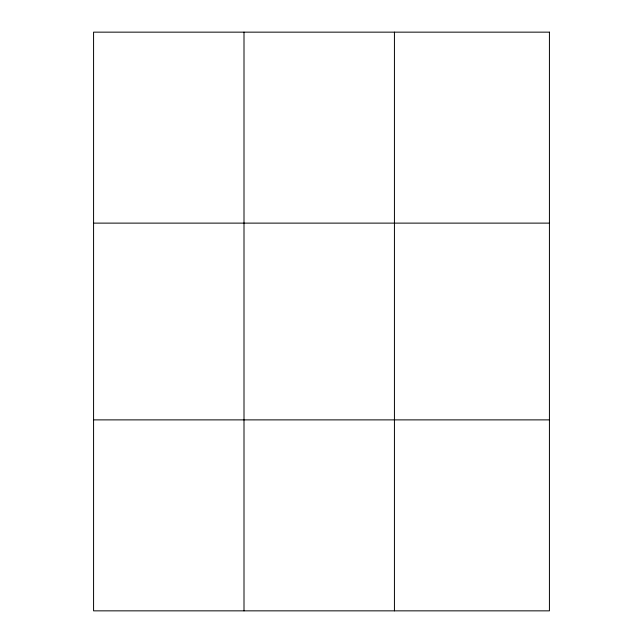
<?xml version="1.0" encoding="UTF-8"?>
<svg xmlns="http://www.w3.org/2000/svg" width="643" height="643" viewBox="0 0 643 643"><rect width="100%" height="100%" fill="white"/><g stroke="black" fill="none" stroke-linecap="round" stroke-linejoin="round"><path stroke-width="0.96" d="M244.002 610.85L244.002 32.15M394.432 610.85L394.432 32.15M93.573 223.121L549.427 223.121M93.573 419.879L549.427 419.879M549.427 32.15L549.427 610.85L93.573 610.85L93.573 32.15L549.427 32.15"/></g></svg>
